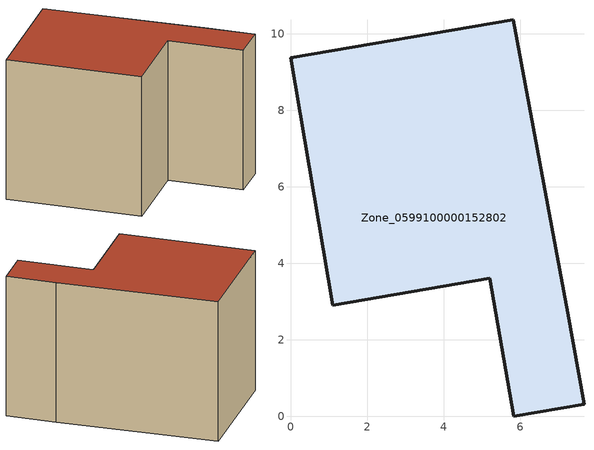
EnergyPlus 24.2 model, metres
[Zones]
Zone_0599100000152802
 floor ground (C_G): 5.2,3.61 1.11,2.91 0,9.37 5.82,10.37 7.25,2.71 7.67,0.32 5.83,0 z0
 wall outside (C_F): 5.82,10.37 0,9.37 1.11,2.91 5.2,3.61 5.83,0 7.67,0.32 7.25,2.71 5.82,10.37 z0:7.11
 roof outside (C_R): 5.83,0 7.67,0.32 7.25,2.71 5.82,10.37 0,9.37 1.11,2.91 5.2,3.61 z7.11
[BUILDING]
Pand.0599100000152802: North Axis=0; Terrain=City; Loads Convergence Tolerance Value=0.04; Temperature Convergence Tolerance Value=0.4; Solar Distribution=FullExterior; Maximum Number of Warmup Days=25; Minimum Number of Warmup Days=1
[Site:Location]
Rotterdam.The.Hague.AP_ZH_NLD Design_Conditions: Latitude=51.96; Longitude=4.45; Time Zone=1; Elevation=-4.5
[SITE:GROUNDTEMPERATURE:BUILDINGSURFACE]
18, 18, 18, 18, 18, 18, 18, 18, 18, 18, 18, 18
[MATERIAL] Thermal Absorptance=0.9; Solar Absorptance=0.7; Visible Absorptance=0.7
Name | Roughness | Thickness | Conductivity | Density | Specific Heat
G.TI.1946 | MediumSmooth | 0.15 | 1 | 540 | 1210
F.TI.1946 | Rough | 0.3 | 0.857143 | 1920 | 840
R.TI.1946 | MediumRough | 0.2 | 0.1 | 1500 | 1000
[CONSTRUCTION]
C_G: G.TI.1946
C_F: F.TI.1946
C_R: R.TI.1946
[ZONE]
Zone_0599100000152802: Type=1; Multiplier=1; Ceiling Height=Autocalculate; Volume=Autocalculate; Floor Area=autocalculate; Part of Total Floor Area=Yes
[ZONEINFILTRATION:DESIGNFLOWRATE]
Infil_Zone_0599100000152802: Zone or ZoneList or Space or SpaceList=Zone_0599100000152802; Schedule=AlwaysOn; Design Flow Rate Calculation Method=Flow/Area; Flow Rate per Floor Area=0.003; Constant Term Coefficient=1; Temperature Term Coefficient=0; Velocity Term Coefficient=0; Velocity Squared Term Coefficient=0
[HVACTEMPLATE:ZONE:IDEALLOADSAIRSYSTEM]
Zone_0599100000152802: Maximum Heating Supply Air Temperature=50; Minimum Cooling Supply Air Temperature=13; Maximum Heating Supply Air Humidity Ratio=0.0156; Minimum Cooling Supply Air Humidity Ratio=0.0077; Heating Limit=NoLimit; Cooling Limit=NoLimit; Dehumidification Control Type=ConstantSensibleHeatRatio; Cooling Sensible Heat Ratio=0.7; Dehumidification Setpoint=60; Humidification Control Type=None; Humidification Setpoint=30; Outdoor Air Method=None; Outdoor Air Flow Rate per Person=0.00944; Outdoor Air Flow Rate per Zone Floor Area=0; Outdoor Air Flow Rate per Zone=0; Demand Controlled Ventilation Type=None; Outdoor Air Economizer Type=NoEconomizer; Heat Recovery Type=None; Sensible Heat Recovery Effectiveness=0.7; Latent Heat Recovery Effectiveness=0.65
[ZONECONTROL:THERMOSTAT]
ThermostatControl_Zone_0599100000152802: Zone or ZoneList=Zone_0599100000152802; Control Type Schedule=DualSetpointControlType; Control 1=Thermostat_Zone_0599100000152802; Temperature Difference Between Cutout And Setpoint=0
[THERMOSTATSETPOINT:DUALSETPOINT]
Thermostat_Zone_0599100000152802: Heating Setpoint Temperature Schedule=HeatingSetpoint_Zone_0599100000152802; Cooling Setpoint Temperature Schedule=CoolingSetpoint_Zone_0599100000152802
[SCHEDULE:COMPACT]
HeatingSetpoint_Zone_0599100000152802: Through: 12/31, For: AllDays, Until: 24:00, 21
CoolingSetpoint_Zone_0599100000152802: Through: 12/31, For: AllDays, Until: 24:00, 24
DualSetpointControlType: Through: 12/31, For: AllDays, Until: 24:00, 4
AlwaysOn: Through: 12/31, For: AllDays, Until: 24:00, 1
